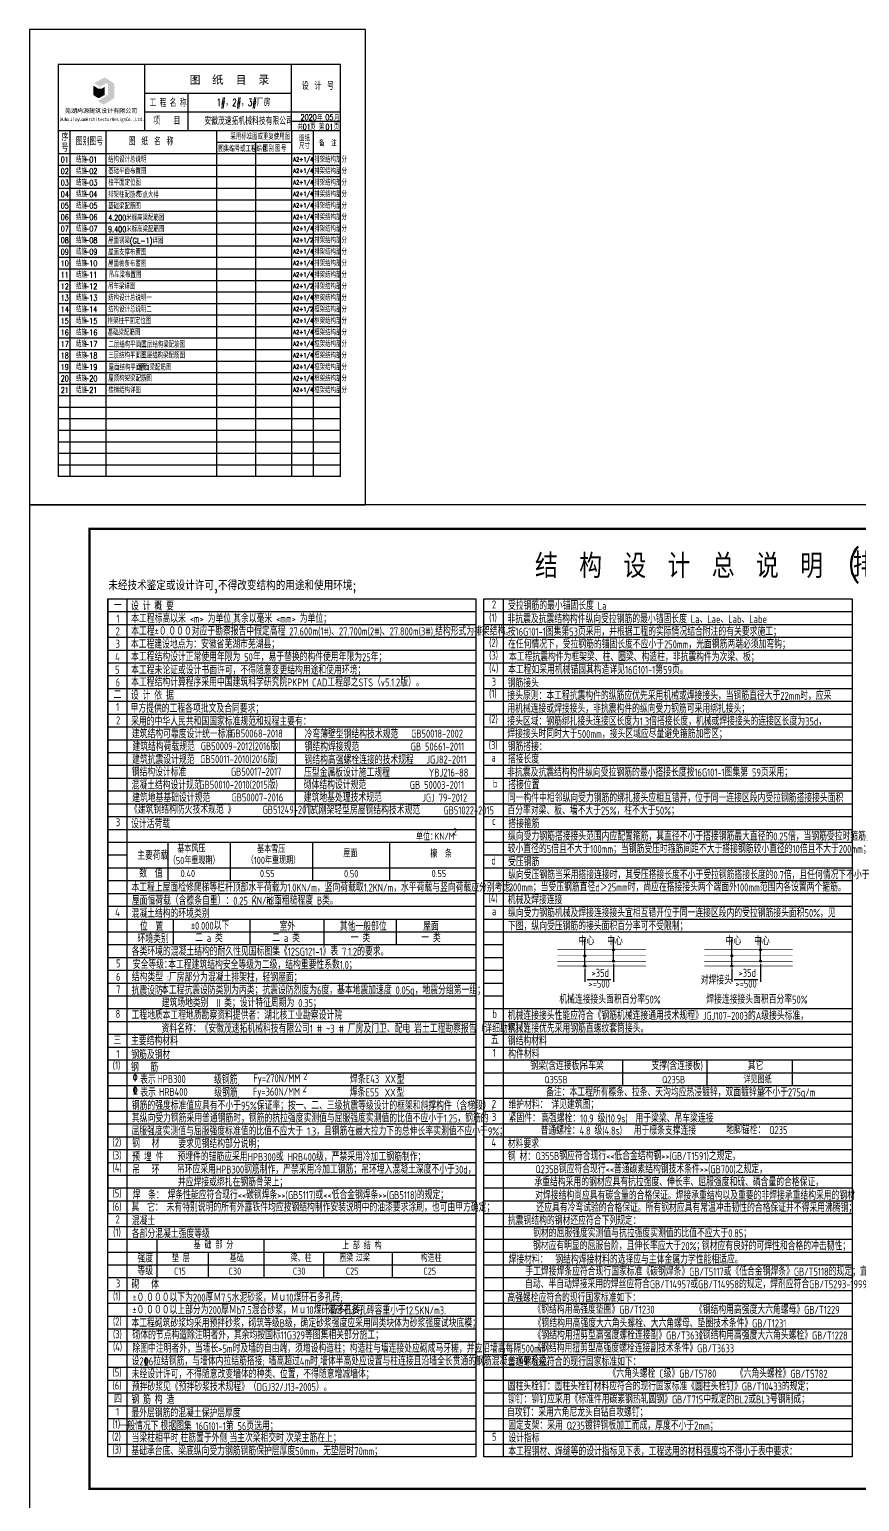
# Model space of a CAD drawing. Extents: x 2025205 to 2402328, y -557483 to 329036.
# Drawn here: x 2066227 to 2118123, y 121366 to 213354 of the extents above; entities that cross this region are included whole.
import ezdxf
from ezdxf.enums import TextEntityAlignment as Align

# ---------------------------------------------------------------- set-up
doc = ezdxf.new("R2010")
doc.units = 0
doc.header["$LTSCALE"] = 1500
doc.header["$MEASUREMENT"] = 0
for name, color, linetype in [('PUB_TEXT', 7, 'Continuous'), ('PUB_TITLE', 4, 'Continuous'), ('TEXT', 7, 'Continuous'), ('TK', 140, 'Continuous'), ('TK-TEXT', 4, 'Continuous'), ('结-线', 11, 'Continuous'), ('结-说明', 7, 'Continuous')]:
    doc.layers.add(name, color=color, linetype=linetype)
doc.styles.add('_HTS', font='txt.shx', dxfattribs={"width": 0.8, "bigfont": 'HTS.shx'})
doc.styles.add('hztxt', font='txt', dxfattribs={"width": 0.7, "height": 10, "bigfont": 'hztxt.shx'})
doc.styles.add('STYLE4', font='simfang.ttf', dxfattribs={"width": 0.8})
doc.styles.add('TSSD_REIN', font='TSSDENG', dxfattribs={"width": 0.8, "bigfont": 'TSSDCHN'})
doc.styles.add('图签2', font='simhei.ttf', dxfattribs={"height": 1000})

msp = doc.modelspace()

# ---------------------------------------------------------------- hatches: boundary and pattern name
at = {"layer": 'PUB_TITLE'}
h = msp.add_hatch(color=256, dxfattribs=at)
edge = h.paths.add_edge_path()
edge.add_ellipse((2070254.3, 209266.2), major_axis=(17.8, 17.8), ratio=1, start_angle=135, end_angle=191.742864)
edge.add_line((2070240.5, 209245.1), (2070470.3, 209094.4))
edge.add_ellipse((2070553.2, 209220.9), major_axis=(-107, 107), ratio=1, start_angle=101.742864, end_angle=165)
edge.add_line((2070628.9, 209089.9), (2070926.5, 209261.7))
edge.add_ellipse((2070913.9, 209283.5), major_axis=(-17.8, 17.8), ratio=1, start_angle=165, end_angle=225)
edge.add_line((2070939.1, 209283.5), (2070939.1, 209738.4))
edge.add_ellipse((2070920.8, 209738.4), major_axis=(13, 13), ratio=1, start_angle=315, end_angle=435)
edge.add_line((2070911.6, 209754.3), (2070721.5, 209644.5))
edge.add_ellipse((2070629.7, 209803.4), major_axis=(-129.8, 129.8), ratio=1, start_angle=101.742864, end_angle=165, ccw=False)
edge.add_line((2070529.1, 209650), (2070276.4, 209815.7))
edge.add_ellipse((2070259.7, 209790.1), major_axis=(-21.6, 21.6), ratio=1, start_angle=-78.257136, end_angle=44.948628)
edge.add_line((2070229.1, 209790.1), (2070229.1, 209266.2))
h = msp.add_hatch(color=256, dxfattribs=at)
edge = h.paths.add_edge_path()
edge.add_ellipse((2071404.8, 209908.4), major_axis=(-86.5, 86.5), ratio=1, start_angle=225, end_angle=281.742864)
edge.add_line((2071471.9, 210010.8), (2070993.5, 210324.5))
edge.add_ellipse((2070926.4, 210222.2), major_axis=(86.5, 86.5), ratio=1, start_angle=11.742864, end_angle=75)
edge.add_line((2070865.3, 210328.1), (2070285.8, 209993.5))
edge.add_line((2070285.8, 209993.5), (2070634.6, 209764.8))
edge.add_line((2070634.6, 209764.8), (2071025.8, 209990.6))
edge.add_ellipse((2071041.1, 209964.1), major_axis=(-21.6, 21.6), ratio=1, start_angle=281.742864, end_angle=345, ccw=False)
edge.add_line((2071057.8, 209989.7), (2071115.5, 209951.9))
edge.add_ellipse((2071098.8, 209926.3), major_axis=(21.6, 21.6), ratio=1, start_angle=315, end_angle=371.742864, ccw=False)
edge.add_line((2071129.3, 209926.3), (2071129.3, 209282.8))
edge.add_ellipse((2071068.2, 209282.8), major_axis=(43.3, 43.3), ratio=1, start_angle=255, end_angle=315, ccw=False)
edge.add_line((2071098.8, 209229.8), (2070527.6, 208900))
edge.add_ellipse((2070536.7, 208884.1), major_axis=(-13, 13), ratio=1, start_angle=-15, end_angle=101.742864)
edge.add_line((2070526.7, 208868.8), (2070841.2, 208662.5))
edge.add_ellipse((2070851.2, 208677.9), major_axis=(13, 13), ratio=1, start_angle=191.742864, end_angle=255)
edge.add_line((2070860.4, 208662), (2071466, 209011.6))
edge.add_ellipse((2071404.8, 209117.6), major_axis=(-86.5, 86.5), ratio=1, start_angle=165, end_angle=225)
edge.add_line((2071527.1, 209117.6), (2071527.1, 209908.4))
at = {"layer": '结-说明'}
h = msp.add_hatch(color=4, dxfattribs=at)
h.paths.add_polyline_path([(2100883, 155465.5), (2101006.9, 155465.5, 1)])
h.paths.add_polyline_path([(2101006.9, 155465.5), (2100883, 155465.5, 1)])
h = msp.add_hatch(color=4, dxfattribs=at)
h.paths.add_polyline_path([(2102678.2, 155846.5), (2102802.1, 155846.5, 1)])
h.paths.add_polyline_path([(2102802.1, 155846.5), (2102678.2, 155846.5, 1)])
h = msp.add_hatch(color=4, dxfattribs=at)
h.paths.add_polyline_path([(2110071.9, 155465.5), (2110195.8, 155465.5, 1)])
h.paths.add_polyline_path([(2110195.8, 155465.5), (2110071.9, 155465.5, 1)])
h = msp.add_hatch(color=4, dxfattribs=at)
h.paths.add_polyline_path([(2111867.1, 155846.5), (2111991, 155846.5, 1)])
h.paths.add_polyline_path([(2111991, 155846.5), (2111867.1, 155846.5, 1)])
h = msp.add_hatch(color=4, dxfattribs=at)
h.paths.add_polyline_path([(2100883, 154826.8), (2101006.9, 154826.8, 1)])
h.paths.add_polyline_path([(2101006.9, 154826.8), (2100883, 154826.8, 1)])
h = msp.add_hatch(color=4, dxfattribs=at)
h.paths.add_polyline_path([(2102678.2, 155129.5), (2102802.1, 155129.5, 1)])
h.paths.add_polyline_path([(2102802.1, 155129.5), (2102678.2, 155129.5, 1)])
h = msp.add_hatch(color=4, dxfattribs=at)
h.paths.add_polyline_path([(2110071.9, 154826.8), (2110195.8, 154826.8, 1)])
h.paths.add_polyline_path([(2110195.8, 154826.8), (2110071.9, 154826.8, 1)])
h = msp.add_hatch(color=4, dxfattribs=at)
h.paths.add_polyline_path([(2111867.1, 155129.5), (2111991, 155129.5, 1)])
h.paths.add_polyline_path([(2111991, 155129.5), (2111867.1, 155129.5, 1)])

# ---------------------------------------------------------------- linework, layer by layer
at = {"linetype": 'Continuous'}
for points, const_width in [([(2076304.1, 210480), (2076864.1, 210480)], 49.5), ([(2076331.6, 210487.8), (2076331.6, 209893.7)], 54), ([(2076331.6, 209954.4), (2076831.8, 209954.4)], 49.5), ([(2076491.9, 210201), (2076401.4, 210179.5), (2076423, 210152.7)], 18.2), ([(2076461.1, 210327.4), (2076416.8, 210279.1), (2076450.8, 210258.6)], 18.2), ([(2076506.3, 210350.1), (2076569.1, 210418.9), (2076525.9, 210434.3)], 18.2), ([(2076522.6, 210368), (2076712.7, 210368)], 49.5), ([(2076671, 210384), (2076728.1, 210383.7), (2076702.8, 210344.9)], 18.2), ([(2076715.6, 210186.4), (2076772.7, 210186.1), (2076747.5, 210147.3)], 18.2), ([(2076837.5, 210484.4), (2076837.5, 209898.4)], 54), ([(2077700.8, 210265.4), (2077683.2, 210319), (2077726.9, 210364.2)], 19.7), ([(2077710.5, 209935.3), (2077695.2, 209988.2), (2077892.4, 210020.9)], 19.7), ([(2077693.6, 209994), (2077707.9, 209941.2), (2077812.6, 209972.3)], 19.7), ([(2077722.5, 210092.9), (2077701.9, 210144.6), (2077745, 210169.9)], 19.7), ([(2077792.6, 210465.4), (2077805.9, 210537.4), (2077850.4, 210509.9)], 19.7), ([(2077810.6, 210527), (2077851.4, 210509), (2077806.8, 210455.9)], 19.7), ([(2077875.1, 210330.9), (2077913.9, 210407.6), (2077945.2, 210385.9)], 19.7), ([(2077895, 210322.4), (2077954.7, 210379.2), (2077918.7, 210403.9)], 19.7), ([(2077994.5, 209911.8), (2077959.2, 209956.7), (2077983.5, 210015.1)], 19.7), ([(2077973.4, 209928.6), (2078102.9, 210037.8)], 49.5), ([(2077993.6, 210480.5), (2077993.6, 209954.3)], 49.5), ([(2077996.5, 210247.7), (2078313, 210247.7)], 49.5), ([(2078119.3, 210482.8), (2078248.5, 210516.5), (2078271, 210477.2)], 19.7), ([(2078171.8, 210479.3), (2078276.9, 210472.7), (2078254.4, 210498.9)], 19.7), ([(2078278, 209938.3), (2078302, 210042.1), (2078340.4, 210010.7)], 19.7), ([(2079255.3, 210478.1), (2079671.6, 210478.1)], 49.5), ([(2079261.1, 210496.6), (2079261.1, 209892.9)], 49.5), ([(2079270, 210312.5), (2079647.7, 210312.5)], 49.5), ([(2079273.7, 210143.1), (2079634.8, 210143.1)], 49.5), ([(2079275.6, 209964.6), (2079645.8, 209964.6)], 49.5), ([(2079647.7, 210481.8), (2079647.7, 209891)], 49.5), ([(2080570.6, 210274.6), (2081186.2, 210274.6)], 49.5), ([(2080642.5, 210494.4), (2081076.2, 210494.4)], 49.5), ([(2080665.8, 210382.4), (2081055.1, 210382.4)], 49.5), ([(2080809, 209904.3), (2080793, 209947.1), (2080860.5, 209947.9)], 19.7), ([(2081010.7, 210509.1), (2081091.6, 210509.1), (2081081.1, 210440)], 19.7), ([(2081073.9, 210503.8), (2081040.3, 210255.5)], 49.5), ([(2081077.1, 210194.5), (2081114.2, 210159.2), (2081042.1, 210119.6)], 19.7), ([(2081075.4, 210012.3), (2081172.1, 209981.1), (2081145.7, 209937.8)], 19.7)]:
    msp.add_lwpolyline(points, dxfattribs=dict(at, const_width=const_width))
at = {"linetype": 'Continuous', "const_width": 49.5}
for points in [[(2076696.6, 210369.7, -0.229158), (2076411, 210163.7, -11.4526604)], [(2076546.2, 210435.5, -0.0476055), (2076429.6, 210265, 6.8074269)], [(2076493.8, 210076, -0.05192), (2076661.1, 210015.2, 0.2300345)], [(2076500.4, 210337, 0.2368315), (2076760.8, 210168.8, -4.4196698)], [(2076537.8, 210162.1, 0.0144567), (2076661.1, 210111.4, -1.2881223)], [(2078264.1, 210494.9, -0.0400759), (2077993.6, 210457.5, 1.4601558)], [(2078151.8, 210466.1, 0.0728613), (2078174.9, 210083.8, 0.1572016), (2078258.3, 209937.2, 0.6022889), (2078298.6, 209951.6), (2078321.6, 210029.2)], [(2080602.3, 209980.8, 0.0384502), (2080822.3, 210088.6, 1.1540844)], [(2080667.9, 210194.3, -0.0511786), (2080729.3, 210122.4, 0.5904029)], [(2080883.7, 210272.5), (2080883.7, 209963.9, -0.4775318), (2080824.7, 209923.6), (2080803, 209928.4)], [(2080884.1, 210197.5, 0.1924229), (2081163, 209957.5, 1.7943624)], [(2080978.9, 210088.6, 0.0304393), (2081095.3, 210177.5, -0.2439835)]]:
    msp.add_lwpolyline(points, format="xyb", dxfattribs=at)
at = {"linetype": 'Continuous', "const_width": 45.6, "flags": 128}
for points in [[(2077693.1, 209957.8), (2077897.7, 210005.6)], [(2077694.7, 210289.4), (2077866.3, 210300.7)], [(2077718.1, 210115.4), (2077913.3, 210143.8)]]:
    msp.add_lwpolyline(points, dxfattribs=at)
for points in [[(2077832.3, 210525.5, -0.0752971), (2077698, 210309.2, 0.5937993)], [(2077927.9, 210389.6, -0.0783217), (2077719.7, 210131.2, 0.9310876)]]:
    msp.add_lwpolyline(points, format="xyb", dxfattribs=at)
at = {"layer": 'PUB_TITLE'}
msp.add_lwpolyline([(2066227.3, 183653.5), (2087227.3, 183653.5), (2087227.3, 213353.5), (2066227.3, 213353.5)], close=True, dxfattribs=at)
at = {"layer": 'PUB_TITLE', "linetype": 'ByBlock'}
msp.add_lwpolyline([(2066227.3, 120653.5), (2177677.3, 120653.5), (2177677.3, 183653.5), (2066227.3, 183653.5)], close=True, dxfattribs=at)
at = {"layer": 'PUB_TITLE', "linetype": 'ByBlock', "const_width": 150}
msp.add_lwpolyline([(2069977.3, 122153.5), (2176177.3, 122153.5), (2176177.3, 182153.5), (2069977.3, 182153.5)], close=True, dxfattribs=at)
at = {"layer": 'TK', "color": 7}
for p, q in [((2085667.3, 211153.5), (2068027.3, 211153.5)), ((2068027.3, 211153.5), (2068027.3, 185413.5)), ((2085667.3, 185413.5), (2085667.3, 211153.5)), ((2085667.3, 185413.5), (2068027.3, 185413.5))]:
    msp.add_line(p, q, dxfattribs=at)
at = {"layer": 'TK', "color": 1}
for p, q in [((2073427.3, 211153.5), (2073427.3, 207013.5)), ((2082607.3, 207013.5), (2082607.3, 211153.5)), ((2082607.3, 209353.5), (2073427.3, 209353.5)), ((2076127.3, 209353.5), (2076127.3, 207013.5)), ((2085667.3, 208183.5), (2073427.3, 208183.5)), ((2085667.3, 207013.5), (2068027.3, 207013.5)), ((2068747.3, 207013.5), (2068747.3, 185413.5)), ((2070997.3, 207013.5), (2070997.3, 185413.5)), ((2077927.3, 207013.5), (2077927.3, 185413.5)), ((2085667.3, 207598.5), (2082607.3, 207598.5)), ((2082607.3, 207013.5), (2082607.3, 185413.5)), ((2083965.4, 207013.5), (2083965.4, 185413.5)), ((2082607.3, 206293.5), (2077927.3, 206293.5)), ((2080357.3, 206293.5), (2080357.3, 185413.5)), ((2085667.3, 205573.5), (2068027.3, 205573.5)), ((2085667.3, 204853.5), (2068027.3, 204853.5)), ((2085667.3, 204133.5), (2068027.3, 204133.5)), ((2085667.3, 203413.5), (2068027.3, 203413.5)), ((2085667.3, 202693.5), (2068027.3, 202693.5)), ((2085667.3, 201973.5), (2068027.3, 201973.5)), ((2085667.3, 201253.5), (2068027.3, 201253.5)), ((2085667.3, 200533.5), (2068027.3, 200533.5)), ((2085667.3, 199813.5), (2068027.3, 199813.5)), ((2085667.3, 199093.5), (2068027.3, 199093.5)), ((2085667.3, 198373.5), (2068027.3, 198373.5)), ((2085667.3, 197653.5), (2068027.3, 197653.5)), ((2085667.3, 196933.5), (2068027.3, 196933.5)), ((2085667.3, 196213.5), (2068027.3, 196213.5)), ((2085667.3, 195493.5), (2068027.3, 195493.5)), ((2085667.3, 194773.5), (2068027.3, 194773.5)), ((2085667.3, 194053.5), (2068027.3, 194053.5)), ((2085667.3, 193333.5), (2068027.3, 193333.5)), ((2085667.3, 192613.5), (2068027.3, 192613.5)), ((2085667.3, 191893.5), (2068027.3, 191893.5)), ((2085667.3, 191173.5), (2068027.3, 191173.5)), ((2085667.3, 190453.5), (2068027.3, 190453.5)), ((2085667.3, 189733.5), (2068027.3, 189733.5)), ((2085667.3, 189013.5), (2068027.3, 189013.5)), ((2085667.3, 188293.5), (2068027.3, 188293.5)), ((2085667.3, 187573.5), (2068027.3, 187573.5)), ((2085667.3, 186853.5), (2068027.3, 186853.5)), ((2085667.3, 186133.5), (2068027.3, 186133.5))]:
    msp.add_line(p, q, dxfattribs=at)
at = {"layer": '结-线'}
for p, q in [((2071125.6, 177776), (2071125.6, 139360.5)), ((2072321.2, 177776), (2072321.2, 124154.1)), ((2095837.4, 177776), (2095837.4, 124154.1)), ((2071125.6, 176975.7), (2094134.5, 176975.7)), ((2094641.8, 176975.7), (2117650.7, 176975.7)), ((2071125.6, 176175.4), (2094134.5, 176175.4)), ((2094641.8, 176175.4), (2117650.7, 176175.4)), ((2071125.6, 175375.1), (2094134.5, 175375.1)), ((2094641.8, 175375.1), (2117650.7, 175375.1)), ((2071125.6, 174574.8), (2094134.5, 174574.8)), ((2094641.8, 174574.8), (2117650.7, 174574.8)), ((2071125.6, 173774.4), (2094134.5, 173774.4)), ((2071125.6, 172974.1), (2094134.5, 172974.1)), ((2094641.8, 173774.4), (2117650.7, 173774.4)), ((2094641.8, 172974.1), (2117650.7, 172974.1)), ((2071125.6, 172173.8), (2094134.5, 172173.8)), ((2094641.8, 172173.8), (2117650.7, 172173.8)), ((2071125.6, 171373.5), (2094134.5, 171373.5)), ((2094641.8, 171373.5), (2117650.7, 171373.5)), ((2071125.6, 170573.2), (2094134.5, 170573.2)), ((2094641.8, 170573.2), (2117650.7, 170573.2)), ((2071125.6, 169772.8), (2094134.5, 169772.8)), ((2082837.8, 169772.8), (2082837.8, 164170.6)), ((2094641.8, 169772.8), (2117650.7, 169772.8)), ((2071125.6, 168972.5), (2094134.5, 168972.5)), ((2094641.8, 168972.5), (2117650.7, 168972.5)), ((2071125.6, 168172.2), (2094134.5, 168172.2)), ((2094641.8, 168172.2), (2117650.7, 168172.2)), ((2071125.6, 167371.9), (2094134.5, 167371.9)), ((2071125.6, 166571.6), (2094134.5, 166571.6)), ((2094641.8, 167371.9), (2117650.7, 167371.9)), ((2094641.8, 166571.6), (2117650.7, 166571.6)), ((2071125.6, 165771.2), (2094134.5, 165771.2)), ((2094641.8, 165771.2), (2117650.7, 165771.2)), ((2071125.6, 164970.9), (2094134.5, 164970.9)), ((2094641.8, 164970.9), (2117650.7, 164970.9)), ((2071125.6, 164170.6), (2094134.5, 164170.6)), ((2094641.8, 164170.6), (2117650.7, 164170.6)), ((2071125.6, 163370.3), (2094134.5, 163370.3)), ((2094641.8, 163370.3), (2117650.7, 163370.3)), ((2071125.6, 162570), (2094134.5, 162570)), ((2074869.2, 162570), (2074869.2, 160169)), ((2078785.3, 162570), (2078785.3, 160169)), ((2083925.1, 162570), (2083925.1, 160169)), ((2088735.5, 162570), (2088735.5, 160169)), ((2094641.8, 162570), (2117650.7, 162570)), ((2071125.6, 161769.6), (2072321.2, 161769.6)), ((2094641.8, 161769.6), (2117650.7, 161769.6)), ((2071125.6, 160969.3), (2094134.5, 160969.3)), ((2071125.6, 160169), (2094134.5, 160169)), ((2094641.8, 160969.3), (2117650.7, 160969.3)), ((2094641.8, 160169), (2117650.7, 160169)), ((2071125.6, 159368.7), (2094134.5, 159368.7)), ((2094641.8, 159368.7), (2117650.7, 159368.7)), ((2071125.6, 158568.4), (2094134.5, 158568.4)), ((2094641.8, 158568.4), (2117650.7, 158568.4)), ((2071125.6, 157768), (2094134.5, 157768)), ((2075207.4, 157768), (2075207.4, 156167.4)), ((2080014.5, 157768), (2080014.5, 156167.4)), ((2084627.8, 157768), (2084627.8, 156167.4)), ((2089145.9, 157768), (2089145.9, 156167.4)), ((2094641.8, 157768), (2117650.7, 157768)), ((2071125.6, 156967.7), (2094134.5, 156967.7)), ((2094641.8, 156967.7), (2117650.7, 156967.7)), ((2071125.6, 156167.4), (2094134.5, 156167.4)), ((2094641.8, 156167.4), (2095837.4, 156167.4)), ((2071125.6, 155367.1), (2094134.5, 155367.1)), ((2071125.6, 154566.8), (2094134.5, 154566.8)), ((2094641.8, 155367.1), (2095837.4, 155367.1)), ((2094641.8, 154566.8), (2095837.4, 154566.8)), ((2071125.6, 153766.4), (2094134.5, 153766.4)), ((2094641.8, 153766.4), (2095837.4, 153766.4)), ((2071125.6, 152966.1), (2094134.5, 152966.1)), ((2094641.8, 152966.1), (2095837.4, 152966.1)), ((2071125.6, 152165.8), (2094134.5, 152165.8)), ((2094641.8, 152165.8), (2117650.7, 152165.8)), ((2071125.6, 151365.5), (2094134.5, 151365.5)), ((2094641.8, 151365.5), (2117650.7, 151365.5)), ((2071125.6, 150565.2), (2094134.5, 150565.2)), ((2094641.8, 150565.2), (2117650.7, 150565.2)), ((2071125.6, 149764.8), (2094134.5, 149764.8)), ((2094641.8, 149764.8), (2117650.7, 149764.8)), ((2071125.6, 148964.5), (2094134.5, 148964.5)), ((2071125.6, 148164.2), (2094134.5, 148164.2)), ((2094641.8, 148964.5), (2117650.7, 148964.5)), ((2094641.8, 148164.2), (2117650.7, 148164.2)), ((2103296, 148964.5), (2103296, 147363.9)), ((2108571.3, 148964.5), (2108571.3, 147363.9)), ((2108571.3, 148964.5), (2108571.3, 147363.9)), ((2113902.5, 148964.5), (2113902.5, 147363.9)), ((2071125.6, 147363.9), (2094134.5, 147363.9)), ((2094641.8, 147363.9), (2117650.7, 147363.9)), ((2071125.6, 146563.6), (2094134.5, 146563.6)), ((2094641.8, 146563.6), (2117650.7, 146563.6)), ((2071125.6, 145763.2), (2094134.5, 145763.2)), ((2094641.8, 145763.2), (2117650.7, 145763.2)), ((2071125.6, 144962.9), (2094134.5, 144962.9)), ((2094641.8, 144962.9), (2117650.7, 144962.9)), ((2071125.6, 144162.6), (2094134.5, 144162.6)), ((2094641.8, 144162.6), (2117650.7, 144162.6)), ((2071125.6, 143362.3), (2094134.5, 143362.3)), ((2094641.8, 143362.3), (2117650.7, 143362.3)), ((2071125.6, 142562), (2094134.5, 142562)), ((2071125.6, 141761.6), (2094134.5, 141761.6)), ((2094641.8, 142562), (2117650.7, 142562)), ((2094641.8, 141761.6), (2117650.7, 141761.6)), ((2071125.6, 140961.3), (2094134.5, 140961.3)), ((2094641.8, 140961.3), (2117650.7, 140961.3)), ((2071125.6, 140161), (2094134.5, 140161)), ((2094641.8, 140161), (2117650.7, 140161)), ((2071125.6, 139360.7), (2094134.5, 139360.7)), ((2094641.8, 139360.7), (2117650.7, 139360.7)), ((2071125.6, 138560.2), (2094134.5, 138560.2)), ((2094641.8, 138560.2), (2117650.7, 138560.2)), ((2071125.6, 137759.9), (2094134.5, 137759.9)), ((2074189.3, 137759.9), (2074189.3, 135358.9)), ((2080878.2, 137759.9), (2080878.2, 135358.9)), ((2084606.2, 137760.3), (2084606.2, 137759.9)), ((2094641.8, 137759.9), (2117650.7, 137759.9)), ((2071125.6, 136959.5), (2094134.5, 136959.5)), ((2071125.6, 136159.2), (2094134.5, 136159.2)), ((2077390.8, 136959.5), (2077390.8, 135358.9)), ((2084606.2, 136959.5), (2084606.2, 135358.9)), ((2088902.7, 136959.5), (2088902.7, 135358.9)), ((2094641.8, 136959.5), (2117650.7, 136959.5)), ((2094641.8, 136159.2), (2117650.7, 136159.2)), ((2071125.6, 135358.9), (2094134.5, 135358.9)), ((2094641.8, 135358.9), (2117650.7, 135358.9)), ((2071125.6, 134558.6), (2094134.5, 134558.6)), ((2094641.8, 134558.6), (2117650.7, 134558.6)), ((2071125.6, 133758.3), (2094134.5, 133758.3)), ((2094641.8, 133758.3), (2117650.7, 133758.3)), ((2071125.6, 132957.9), (2094134.5, 132957.9)), ((2094641.8, 132957.9), (2117650.7, 132957.9)), ((2071125.6, 132157.6), (2094134.5, 132157.6)), ((2094641.8, 132157.6), (2117650.7, 132157.6)), ((2071125.6, 131357.3), (2094134.5, 131357.3)), ((2094641.8, 131357.3), (2117650.7, 131357.3)), ((2071125.6, 130557), (2094134.5, 130557)), ((2071125.6, 129756.7), (2094134.5, 129756.7)), ((2094641.8, 130557), (2117650.7, 130557)), ((2094641.8, 129756.7), (2117650.7, 129756.7)), ((2071125.6, 128956.3), (2094134.5, 128956.3)), ((2094641.8, 128956.3), (2117650.7, 128956.3)), ((2071125.6, 128156), (2094134.5, 128156)), ((2094641.8, 128156), (2117650.7, 128156)), ((2071125.6, 127355.7), (2094134.5, 127355.7)), ((2094641.8, 127355.7), (2117650.7, 127355.7)), ((2071125.6, 126555.4), (2094134.5, 126555.4)), ((2094641.8, 126555.4), (2117650.7, 126555.4)), ((2071125.6, 125755.1), (2094134.5, 125755.1)), ((2094641.8, 125755.1), (2117650.7, 125755.1)), ((2071125.6, 124954.7), (2094134.5, 124954.7)), ((2094641.8, 124954.7), (2117650.7, 124954.7))]:
    msp.add_line(p, q, dxfattribs=at)
for points in [[(2071125.6, 177776), (2094134.5, 177776), (2094134.5, 124154.1), (2071125.6, 124154.1)], [(2094641.8, 177776), (2117650.7, 177776), (2117650.7, 124154.1), (2094641.8, 124154.1)]]:
    msp.add_lwpolyline(points, close=True, dxfattribs=at)
at = {"layer": '结-说明', "color": 4}
for p, q in [((2100945, 154826.8), (2100945, 156527.3)), ((2102740.2, 155129.5), (2102740.2, 156547.2)), ((2110133.8, 154826.8), (2110133.8, 156527.3)), ((2111929, 155129.5), (2111929, 156547.2)), ((2100945, 154669.3), (2100945, 153837.4)), ((2102740.2, 154972), (2102740.2, 153837.4)), ((2110133.8, 154669.3), (2110133.8, 153837.4)), ((2111929, 154972), (2111929, 153837.4)), ((2101102.5, 153995), (2102582.6, 153995)), ((2110291.4, 153995), (2111771.5, 153995))]:
    msp.add_line(p, q, dxfattribs=at)
at = {"layer": '结-说明', "color": 4, "const_width": 39.4}
for points in [[(2099232.8, 155846.5), (2104762.2, 155846.5)], [(2099232.8, 155465.5), (2104762.2, 155465.5)], [(2108421.7, 155846.5), (2113951, 155846.5)], [(2108421.7, 155465.5), (2113951, 155465.5)], [(2099232.8, 155129.5), (2104762.2, 155129.5)], [(2099232.8, 154826.8), (2104762.2, 154826.8)], [(2108421.7, 155129.5), (2113951, 155129.5)], [(2108421.7, 154826.8), (2113951, 154826.8)]]:
    msp.add_lwpolyline(points, dxfattribs=at)
at = {"layer": '结-说明', "color": 4}
for centre in [(2100945, 155465.5), (2102740.2, 155846.5), (2110133.8, 155465.5), (2111929, 155846.5), (2100945, 154826.8), (2102740.2, 155129.5), (2110133.8, 154826.8), (2111929, 155129.5)]:
    msp.add_circle(centre, 61.9, dxfattribs=at)

# ---------------------------------------------------------------- texts
at = {"color": 0, "ltscale": 0.04, "style": 'TSSD_REIN', "width": 0.75}
for p in [(2083108.4, 147718.9), (2083064.2, 146947.4)]:
    msp.add_text(' 2', height=450.18, dxfattribs=at).set_placement(p)
at = {"layer": 'PUB_TEXT', "style": 'hztxt', "width": 0.7}
for s, height, p in [('1#，2#，3#厂房', 450, (2077930.4, 208568.2)), ('安徽茂速拓机械科技有限公司', 450, (2077162.8, 207395.7)), ('2020', 360, (2083179, 207685.8)), ('05', 360, (2084727.7, 207685.8)), ('01', 360, (2083313.4, 207085.6)), ('01', 360, (2084730.2, 207085.6)), ('01', 360, (2068184.6, 205041.8)), ('结施', 360, (2069139.4, 205041.8)), ('-01', 360, (2069643.4, 205041.8)), ('结构设计总说明', 360, (2071154.6, 205041.8)), ('A2+1/4', 270, (2082718.6, 205104.1)), ('A2+1/4', 270, (2082718.6, 205104.1)), ('排架结构部分', 360, (2084033.2, 205041.8)), ('02', 360, (2068184.6, 204321.8)), ('结施', 360, (2069139.4, 204321.8)), ('-02', 360, (2069643.4, 204321.8)), ('基础平面布置图', 360, (2071154.6, 204321.8)), ('A2+1/4', 270, (2082718.6, 204384.1)), ('排架结构部分', 360, (2084033.2, 204321.8)), ('03', 360, (2068184.6, 203601.8)), ('结施', 360, (2069139.4, 203601.8)), ('-03', 360, (2069643.4, 203601.8)), ('柱平面定位图', 360, (2071154.6, 203601.8)), ('A2+1/4', 270, (2082718.6, 203664.1)), ('排架结构部分', 360, (2084033.2, 203601.8)), ('04', 360, (2068184.6, 202881.8)), ('05', 360, (2068184.6, 202161.8)), ('结施', 360, (2069139.4, 202881.8)), ('结施', 360, (2069139.4, 202161.8)), ('-04', 360, (2069643.4, 202881.8)), ('-05', 360, (2069643.4, 202161.8)), ('基础梁配筋图', 360, (2071144.8, 202132.7)), ('排架柱配筋表', 360, (2071144.8, 202852.7)), ('节点大样', 360, (2072955.4, 202840.3)), ('A2+1/4', 270, (2082718.6, 202944.1)), ('A2+1/4', 270, (2082718.6, 202224.1)), ('排架结构部分', 360, (2084033.2, 202881.8)), ('排架结构部分', 360, (2084033.2, 202161.8)), ('06', 360, (2068184.6, 201441.8)), ('结施', 360, (2069139.4, 201441.8)), ('-06', 360, (2069643.4, 201441.8)), ('4.200米标高梁配筋图', 360, (2071144.8, 201412.7)), ('A2+1/4', 270, (2082718.6, 201504.1)), ('排架结构部分', 360, (2084033.2, 201441.8)), ('07', 360, (2068184.6, 200721.8)), ('结施', 360, (2069139.4, 200721.8)), ('-07', 360, (2069643.4, 200721.8)), ('9.400米标高梁配筋图', 360, (2071144.8, 200692.7)), ('A2+1/4', 270, (2082718.6, 200784.1)), ('排架结构部分', 360, (2084033.2, 200721.8)), ('08', 360, (2068184.6, 200001.8)), ('09', 360, (2068184.6, 199281.8)), ('结施', 360, (2069139.4, 200001.8)), ('结施', 360, (2069139.4, 199281.8)), ('-08', 360, (2069643.4, 200001.8)), ('-09', 360, (2069643.4, 199281.8)), ('屋面钢梁(GL-1)详图', 360, (2071144.8, 199972.7)), ('屋面支撑布置图', 360, (2071144.8, 199252.7)), ('A2+1/4', 270, (2082718.6, 199344.1)), ('排架结构部分', 360, (2084033.2, 200001.8)), ('排架结构部分', 360, (2084033.2, 199281.8)), ('10', 360, (2068184.6, 198561.8)), ('结施', 360, (2069139.4, 198561.8)), ('-10', 360, (2069643.4, 198561.8)), ('屋面檩条布置图', 360, (2071144.8, 198532.7)), ('A2+1/4', 270, (2082718.6, 198624.1)), ('排架结构部分', 360, (2084033.2, 198561.8)), ('11', 360, (2068184.6, 197841.8)), ('结施', 360, (2069139.4, 197841.8)), ('-11', 360, (2069643.4, 197841.8)), ('吊车梁布置图', 360, (2071182.4, 197841.8)), ('A2+1/4', 270, (2082718.6, 197904.1)), ('排架结构部分', 360, (2084033.2, 197841.8)), ('12', 360, (2068184.6, 197121.8)), ('结施', 360, (2069139.4, 197121.8)), ('-12', 360, (2069643.4, 197121.8)), ('吊车梁详图', 360, (2071143.3, 197121.8)), ('排架结构部分', 360, (2084033.2, 197121.8)), ('13', 360, (2068184.6, 196401.8)), ('14', 360, (2068184.6, 195681.8)), ('结施', 360, (2069139.4, 196401.8)), ('结施', 360, (2069139.4, 195681.8)), ('-13', 360, (2069643.4, 196401.8)), ('-14', 360, (2069643.4, 195681.8)), ('结构设计总说明一', 360, (2071154.6, 196401.8)), ('结构设计总说明二', 360, (2071154.6, 195681.8)), ('A2+1/4', 270, (2082718.6, 196464.1)), ('A2+1/2', 270, (2082718.6, 195744.1)), ('15', 360, (2068184.6, 194961.8)), ('结施', 360, (2069139.4, 194961.8)), ('-15', 360, (2069643.4, 194961.8)), ('框架柱平面定位图', 360, (2071119.6, 194961.8)), ('A2+1/4', 270, (2082718.6, 195024.1)), ('16', 360, (2068184.6, 194241.8)), ('结施', 360, (2069139.4, 194241.8)), ('-16', 360, (2069643.4, 194241.8)), ('基础梁配筋图', 360, (2071119.6, 194241.8)), ('A2+1/4', 270, (2082718.6, 194304.1)), ('17', 360, (2068184.6, 193521.8)), ('结施', 360, (2069139.4, 193521.8)), ('结施', 360, (2069139.4, 192801.8)), ('-17', 360, (2069643.4, 193521.8)), ('三层结构平面图', 360, (2071151, 192797.8)), ('二层结构平面图', 360, (2071166.1, 193482.8)), ('三层结构梁配筋图', 360, (2073228.3, 192810.4)), ('二层结构梁配筋图', 360, (2073234.5, 193482.4)), ('A2+1/4', 270, (2082718.6, 193584.1)), ('A2+1/4', 270, (2082718.6, 192864.1)), ('18', 360, (2068184.6, 192801.8)), ('19', 360, (2068184.6, 192081.8)), ('结施', 360, (2069139.4, 192081.8)), ('-18', 360, (2069643.4, 192801.8)), ('-19', 360, (2069643.4, 192081.8)), ('屋面结构平面图', 360, (2071171.8, 192050.5)), ('屋面梁配筋图', 360, (2073051.7, 192052.4)), ('A2+1/4', 270, (2082718.6, 192144.1)), ('20', 360, (2068184.6, 191361.8)), ('结施', 360, (2069139.4, 191361.8)), ('-20', 360, (2069643.4, 191361.8)), ('屋顶构架梁配筋图', 360, (2071153.6, 191361.8)), ('A2+1/4', 270, (2082718.6, 191424.1)), ('21', 360, (2068184.6, 190641.8)), ('结施', 360, (2069139.4, 190641.8)), ('-21', 360, (2069643.4, 190641.8)), ('楼梯结构详图', 360, (2071154.6, 190641.8)), ('A2+1/4', 270, (2082718.6, 190704.1))]:
    msp.add_text(s, height=height, dxfattribs=at).set_placement(p)
at = {"layer": 'PUB_TEXT', "color": 2, "style": 'hztxt', "width": 0.7}
for s, height, p in [('A2+1/2', 270, (2082718.6, 200064.1)), ('A2+1/2', 270, (2082718.6, 197184.1)), ('框架结构部分', 360, (2084033.2, 196401.8)), ('框架结构部分', 360, (2084033.2, 195681.8)), ('框架结构部分', 360, (2084033.2, 194961.8)), ('框架结构部分', 360, (2084033.2, 194241.8)), ('框架结构部分', 360, (2084033.2, 193521.8)), ('框架结构部分', 360, (2084033.2, 192801.8)), ('框架结构部分', 360, (2084033.2, 192081.8)), ('框架结构部分', 360, (2084033.2, 191361.8)), ('框架结构部分', 360, (2084033.2, 190641.8))]:
    msp.add_text(s, height=height, dxfattribs=at).set_placement(p)
at = {"layer": 'PUB_TITLE', "style": '图签2'}
msp.add_text('芜湖鸠源建筑设计有限公司', height=270, dxfattribs=at).set_placement((2068441.6, 208142.2, -108))
at = {"layer": 'PUB_TITLE', "style": 'STYLE4', "width": 0.8}
for s, p in [('Wuhu', (2068144.2, 207625.9, -108)), ('Jiuyuan', (2068766.9, 207625.9, -108)), ('Architecture', (2069763.2, 207625.9, -108)), ('Design', (2071382.2, 207625.9, -108)), ('Co.,Ltd.', (2072254, 207625.9, -108))]:
    msp.add_text(s, height=225, dxfattribs=at).set_placement(p)
at = {"layer": 'TEXT', "color": 3, "style": '_HTS'}
for s, height, p in [('结 构 设 计 总 说 明 ', 1500, (2097835.1, 179074.8, 0)), ('(', 1500, (2117333.3, 179263.5)), ('排架结构部分', 1500, (2117706.6, 179152.5)), ('未经技术鉴定或设计许可,不得改变结构的用途和使用环境;', 600.24, (2071160.1, 178314.5))]:
    msp.add_text(s, height=height, dxfattribs=at).set_placement(p)
at = {"layer": 'TK-TEXT', "style": 'hztxt', "width": 0.7}
for s, height, p in [('设', 450, (2083254.6, 209584.5)), ('计', 450, (2084045.8, 209584.5)), ('号', 450, (2084837.1, 209584.5)), ('工', 450, (2073732.6, 208527.1)), ('程', 450, (2074365, 208527.1)), ('名', 450, (2074997.5, 208527.1)), ('称', 450, (2075630, 208527.1)), ('年', 360, (2084214.2, 207643.6)), ('月', 360, (2085281, 207643.6)), ('项', 450, (2073975.7, 207414)), ('目', 450, (2075243.1, 207414)), ('共', 360, (2082983.3, 207088.9)), ('页', 360, (2083764.4, 207088.9)), ('第', 360, (2084323.3, 207096.6)), ('页', 360, (2085251.7, 207088.9)), ('序', 450, (2068235.1, 206386.4)), ('号', 450, (2068235.1, 205730.1)), ('图别图号', 450, (2069129.1, 206119.3)), ('图', 450, (2072435.7, 206119.3)), ('纸', 450, (2073226.9, 206119.3)), ('名', 450, (2074018.1, 206119.3)), ('称', 450, (2074809.4, 206119.3)), ('图集编号或工程编号', 360, (2078038.1, 205712.6)), ('采用标准图或重复使用图', 360, (2078786.4, 206475.1)), ('图', 360, (2080810, 205730.3)), ('别', 360, (2081189, 205730.3)), ('图', 360, (2081568, 205730.3)), ('号', 360, (2081947, 205730.3)), ('尺寸', 360, (2083081.2, 205880.8)), ('图纸', 360, (2083086.4, 206370.6)), ('备', 360, (2084331.1, 206061.3)), ('注', 360, (2085091.1, 206061.3))]:
    msp.add_text(s, height=height, dxfattribs=at).set_placement(p)
at = {"layer": '结-说明', "color": 4, "style": 'TSSD_REIN', "width": 0.75}
for s, height, p in [('设 计 概 要', 500.2, (2072579.2, 177056.6)), ('2', 500.2, (2095143.3, 177170.8)), ('受拉钢筋的最小锚固长度 La', 500.2, (2096148.6, 177089.9)), ('一', 500.2, (2071510.5, 177095)), ('一', 500.2, (2071510.5, 177094.5)), ('1', 500.2, (2071663.6, 176281.3)), ('本工程标高以米 <m> 为单位,其余以毫米 <mm> 为单位；', 500.2, (2072590.9, 176278.6)), ('(1)', 500.2, (2094968.1, 176347.4)), ('非抗震及抗震结构构件纵向受拉钢筋的最小锚固长度 La、Lae、Lab、Labe', 500.2, (2096112.7, 176256.6)), ('2', 500.2, (2071614.1, 175496.9)), ('按16G101-1图集第53页采用，并根据工程的实际情况结合附注的有关要求施工；', 500.2, (2096132.8, 175469.8)), ('3', 500.2, (2071614.1, 174721.3)), ('(2)', 500.2, (2094968.1, 174787.2)), ('在任何情况下，受拉钢筋的锚固长度不应小于250mm，光面钢筋两端必须加弯钩；', 500.2, (2096148.1, 174679.2)), ('4', 500.2, (2071582.4, 173892.6)), ('本工程结构设计正常使用年限为 50年，易于替换的构件使用年限为25年；', 500.2, (2072585.1, 173877.3)), ('(3)', 500.2, (2094968.1, 173989.4)), ('本工程抗震构件为框架梁、柱、圈梁、构造柱，非抗震构件为次梁、板；', 500.2, (2096203.9, 173877.9)), ('5', 500.2, (2071582.4, 173095.7)), ('本工程未论证或设计书面许可，不得随意变更结构用途和使用环境；', 500.2, (2072587.8, 173059.5)), ('(4)', 500.2, (2094968.1, 173176.4)), ('本工程如采用机械锚固其构造详见16G101-1第59页。', 500.2, (2096147.7, 173086.8)), ('6', 500.2, (2071615, 172304.8)), ('设 计 依 据', 500.2, (2072573, 171477.4)), ('本工程结构计算程序采用中国建筑科学研究院PKPM CAD工程部之STS（v5.1.2版）。', 500.2, (2072587.6, 172300.7)), ('(1)', 500.2, (2094959.3, 171597.8)), ('3', 500.2, (2095130.6, 172341.2)), ('接头原则：本工程抗震构件的纵筋应优先采用机械或焊接接头，当钢筋直径大于22mm时，应采', 500.2, (2096102.8, 171462)), ('钢筋接头', 500.2, (2096123.5, 172251.2)), ('二', 500.2, (2071480.8, 171516.4)), ('1', 500.2, (2071643.5, 170763)), ('甲方提供的工程各项批文及合同要求；', 500.2, (2072552.3, 170666.2)), ('用机械连接或焊接接头，非抗震构件的纵向受力钢筋可采用绑扎接头；', 500.2, (2096102.8, 170657.5)), ('2', 500.2, (2071643.5, 169930.1)), ('采用的中华人民共和国国家标准规范和规程主要有：', 500.2, (2072587.6, 169854)), ('(2)', 500.2, (2094959.3, 170018.7)), ('接头区域：钢筋绑扎接头连接区长度为1.3倍搭接长度，机械或焊接接头的连接区长度为35d，', 500.2, (2096102.8, 169863.1)), ('建筑结构可靠度设计统一标准', 500.2, (2072633, 169069.7)), ('GB50068-2018', 500.2, (2078784.6, 169111.1)), ('冷弯薄壁型钢结构技术规范', 500.2, (2083430.4, 169060.5)), ('GB50018-2002', 500.2, (2090092.8, 169101.9)), ('焊接接头时同时大于500mm，接头区域应尽量避免箍筋加密区；', 500.2, (2096102.8, 169076.5)), ('建筑结构荷载规范', 500.2, (2072665.8, 168274.1)), ('GB50009-2012(2016版)', 500.2, (2076939.9, 168315.6)), ('钢结构焊接规范', 500.2, (2083431.3, 168261.3)), ('GB 50661-2011', 500.2, (2090062.2, 168293)), ('(3)', 500.2, (2094943.1, 168385.1)), ('钢筋搭接：', 500.2, (2096124.3, 168271.1)), ('建筑抗震设计规范', 500.2, (2072647.3, 167464.6)), ('GB50011-2010(2016版)', 500.2, (2076903.7, 167506.1)), ('钢结构高强螺栓连接的技术规程', 500.2, (2083425.6, 167447.9)), ('JGJ82-2011', 500.2, (2091041.2, 167483)), ('a', 500.2, (2095105.6, 167605.1)), ('搭接长度', 500.2, (2096137.1, 167494.9)), ('钢结构设计标准', 500.2, (2072623.2, 166682.4)), ('GB50017-2017', 500.2, (2078822.8, 166723.9)), ('压型金属板设计施工规程', 500.2, (2083397.2, 166659.8)), ('YBJ216-88', 500.2, (2091197.8, 166667.7)), ('非抗震及抗震结构构件纵向受拉钢筋的最小搭接长度按16G101-1图集第 59页采用；', 500.2, (2096095, 166673.5)), ('混凝土结构设计规范', 500.2, (2072610.7, 165867.4)), ('建筑地基基础设计规范', 500.2, (2072650.6, 165074.3)), ('GB50010-2010(2015版)', 500.2, (2076851.7, 165908.9)), ('GB50007-2016', 500.2, (2078861.3, 165115.7)), ('砌体结构设计规范', 500.2, (2083378.4, 165882.9)), ('建筑地基处理技术规范  ', 500.2, (2083378.4, 165089.5)), ('GB 50003-2011', 500.2, (2090007.5, 165895.7)), ('JGJ 79-2012  ', 500.2, (2090778.4, 165102.3)), ('b', 500.2, (2095198.3, 165988.6)), ('同一构件中相邻纵向受力钢筋的绑扎接头应相互错开，位于同一连接区段内受拉钢筋搭接接头面积', 500.2, (2096137.7, 165069.7)), ('搭接位置', 500.2, (2096160.5, 165881.5)), ('《建筑钢结构防火技术规范 》       GB51249-2017      ', 500.2, (2072520, 164351.2)), ('门式刚架轻型房屋钢结构技术规范      GB51022-2015', 500.2, (2083338.4, 164308.2)), ('百分率对梁、板、墙不大于25%，柱不大于50%；', 500.2, (2096109.7, 164292.2)), ('3', 500.2, (2071631.2, 163564.7)), ('设计活荷载', 500.2, (2072583.8, 163447.7)), ('c', 500.2, (2095146.6, 163648.9)), ('搭接箍筋', 500.2, (2096165.4, 163461.4)), ('单位：', 450.18, (2090391.2, 162674.8)), ('KN/M', 450.18, (2091539.9, 162715.8)), ('2', 450.2, (2092703.9, 162991.9)), ('纵向受力钢筋搭接接头范围内应配置箍筋，其直径不小于搭接钢筋最大直径的0.25倍，当钢筋受拉时箍筋间距不大于搭接钢筋', 500.2, (2096149.1, 162673.5)), ('较小直径的5倍且不大于100mm；当钢筋受压时箍筋间距不大于搭接钢筋较小直径的10倍且不大于200mm；', 500.2, (2096127.8, 161889.9)), ('d', 500.2, (2095101.1, 161172.9)), ('受压钢筋', 500.2, (2096150, 161075.3)), ('纵向受压钢筋当采用搭接连接时，其受压搭接长度不小于受拉钢筋搭接长度的0.7倍，且任何情况下不小于', 500.2, (2096160.2, 160261.5)), ('本工程上屋面检修爬梯等栏杆顶部水平荷载为1.0KN/m，竖向荷载取1.2KN/m，水平荷载与竖向荷载应分别考虑。', 500.2, (2072601.5, 159476.7)), (' 屋面恒荷载（含檩条自重）：0.25 KN/m ；', 500.2, (2072387.8, 158657.1)), ('2', 400.2, (2080173, 158846.8)), ('(4)', 500.2, (2094930.2, 158812.6)), ('机械及焊接连接', 500.2, (2096130.6, 158699.6)), ('200mm；当受压钢筋直径d＞25mm时，尚应在搭接接头两个端面外100mm范围内各设置两个箍筋。', 500.2, (2096196.8, 159495.4)), ('4', 500.2, (2071590.6, 157936.7)), ('混凝土结构的环境类别', 500.2, (2072613.1, 157855.3)), ('a', 500.2, (2095141, 158003.5)), ('纵向受力钢筋机械及焊接连接接头宜相互错开位于同一连接区段内的受拉钢筋接头面积50%，见', 500.2, (2096149.8, 157887.3)), ('位  置', 500.2, (2073133.1, 157043.3)), ('%%P0.000以下', 500.2, (2076322.6, 157094.3)), ('室外', 500.2, (2081865.8, 157043.3)), ('其他一般部位', 500.2, (2085630, 157043.3)), ('屋面', 500.2, (2090842.6, 157043.3)), ('下图，纵向受压钢筋的接头面积百分率可不受限制；', 500.2, (2096144.4, 157068.3)), ('环境类别', 500.2, (2072987.3, 156272.6)), ('二 a 类 ', 500.2, (2076582.8, 156335.3)), ('二 a 类 ', 500.2, (2081407.6, 156335.3)), ('一 类 ', 500.2, (2086314.8, 156335.3)), ('一 类 ', 500.2, (2090718.4, 156335.3)), ('中心', 500.2, (2100562, 156130.6)), ('中心', 500.2, (2102344, 156130.6)), ('中心', 500.2, (2109750.9, 156130.6)), ('中心', 500.2, (2111532.9, 156130.6)), ('各类环境的混凝土结构的耐久性见国标图集《12SG121-1》表 7.1.2的要求。', 500.2, (2072623.4, 155476.5, 0)), ('5', 500.2, (2071641.7, 154741.4)), ('安全等级：', 500.2, (2072687.8, 154663.6)), ('本工程建筑结构安全等级为二级，结构重要性系数1.0；', 500.2, (2074901.9, 154651.6)), ('>35d', 500.2, (2101369.9, 154152.6)), ('>35d', 500.2, (2110558.7, 154152.6)), ('6', 500.2, (2071641.7, 153904)), ('结构类型 :', 500.2, (2072628.8, 153873.8)), ('>=500', 500.2, (2101180.4, 153478.7)), ('对焊接头', 500.2, (2108193.1, 153687.2)), ('>=500', 500.2, (2110369.3, 153478.7)), ('7', 500.2, (2071645.8, 153115.1)), ('抗震设防：', 500.2, (2072610.3, 153035.3)), ('机械连接接头面积百分率50%', 500.2, (2099351.4, 152480.4)), ('焊接连接接头面积百分率50%', 500.2, (2108540.3, 152480.4)), ('8', 500.2, (2071614.7, 151592.8)), ('工程地质：', 500.2, (2072612.9, 151495.6)), ('b', 500.2, (2095170.9, 151591.2)), ('机械连接接头性能应符合《钢筋机械连接通用技术规程》JGJ107-2003的A级接头标准，', 500.2, (2096131.2, 151466.7)), ('机械连接优先采用钢筋直螺纹套筒接头。', 500.2, (2096137.4, 150671.7)), ('三', 500.2, (2071479.7, 149911.2)), ('主要结构材料', 500.2, (2072579.2, 149890.2)), ('五', 500.2, (2095068.8, 149953.8)), ('钢结构材料', 500.2, (2096132.1, 149880.8)), ('1', 500.2, (2071665.9, 149087.7)), ('钢筋及钢材', 500.2, (2072594.7, 149029.4)), ('1', 500.2, (2095192.1, 149156.1)), ('构件材料', 500.2, (2096159.6, 149064.9)), ('(1)', 500.2, (2071434.9, 148370.2)), ('钢   筋', 500.2, (2072574.3, 148242.7)), ('钢梁(含连接板)', 500.2, (2097539.5, 148341.6)), ('吊车梁', 500.2, (2100668.5, 148341.6)), ('支撑(含连接板)', 500.2, (2105113.4, 148341.6)), ('其它', 500.2, (2111132.4, 148341.6)), ('表示               级钢筋,', 500.2, (2073146.2, 147461.4)), ('表示               级钢筋,', 500.2, (2073157.4, 146663.8)), ('HPB300', 500.2, (2074234.8, 147518.1)), ('HRB400', 500.2, (2074334.8, 146715.9)), ('Fy=360N/MM', 500.2, (2080198.3, 146727.3)), ('Fy=270N/MM', 500.2, (2080223.5, 147564.8)), ('焊条', 500.2, (2086248.3, 146677.6)), ('焊条', 500.2, (2086265.1, 147482.1)), ('E55', 500.2, (2087244.1, 146682.9)), ('E43', 500.2, (2087260.8, 147520.5)), ('XX', 500.2, (2088453.4, 147512.6)), ('型', 500.2, (2089171, 146661.3)), ('型', 500.2, (2089187.8, 147465.7)), ('备注：本工程所有檩条、拉条、天沟均应热浸镀锌，双面镀锌量不小于275g/m', 500.2, (2098526.6, 146684.4)), ('2', 400.2, (2112005.1, 146861.3)), ('钢筋的强度标准值应具有不小于95%%%保证率；按一、二、三级抗震等级设计的框架和斜撑构件（含梯段），', 500.2, (2072623.7, 145849.4)), ('XX', 500.2, (2088436.6, 146675)), ('2', 500.2, (2095141.3, 145972)), ('维护材料： 详见建筑图；', 500.2, (2096173.8, 145910.1)), ('其纵向受力钢筋采用普通钢筋时，钢筋的抗拉强度实测值与屈服强度实测值的比值不应小于1.25，钢筋的', 500.2, (2072630.2, 145062.1, 3)), ('3', 500.2, (2095138.1, 145150.9)), ('紧固件： ', 500.2, (2096186, 145070.8)), ('高强螺栓：10.9 级(10.9s)  用于梁梁、吊车梁连接', 500.2, (2098218.6, 145057.8)), ('屈服强度实测值与屈服强度标准值的比值不应大于 1.3，且钢筋在最大拉力下的总伸长率实测值不应小于9%%%；', 500.2, (2072607.5, 144249, 3)), ('普通螺栓：4.8 级(4.8s)   用于檩条支撑连接', 500.2, (2098182.6, 144291.7)), ('地脚锚栓： Q235', 500.2, (2109792.7, 144336.8)), ('(2)', 500.2, (2071423.2, 143562.4)), ('钢   材', 500.2, (2072649.9, 143493.8)), ('要求见钢结构部分说明；', 500.2, (2075531.7, 143457.4)), ('4', 500.2, (2095110.3, 143553.4)), ('材料要求', 500.2, (2096133.4, 143463.7)), ('(3)', 500.2, (2071423.2, 142755.2)), ('预 埋 件', 500.2, (2072649.9, 142635.7)), ('预埋件的锚筋应采用HPB300或 HRB400级，严禁采用冷加工钢筋制作；', 500.2, (2075479, 142647.1)), ('钢 材：', 500.2, (2096135.9, 142667)), ('Q355B钢应符合现行<<低合金结构钢>>(GB/T1591)之规定，', 500.2, (2097866.2, 142705, 312.1)), ('(4)', 500.2, (2071423.2, 141972.2)), ('吊   环', 500.2, (2072649.9, 141839)), ('吊环应采用HPB300钢筋制作，严禁采用冷加工钢筋；吊环埋入混凝土深度不小于30d，', 500.2, (2075448.6, 141862.8)), ('Q235B钢应符合现行<<普通碳素结构钢技术条件>>(GB700)之规定，', 500.2, (2097854.5, 141883.1, 312.1)), ('(5)', 500.2, (2071423.2, 140379.1)), ('焊  条： 焊条性能应符合现行<<碳钢焊条>>(GB5117)或<<低合金钢焊条>>(GB5118)的规定；', 500.2, (2072669.2, 140264.5, 327.7)), ('并应焊接或绑扎在钢筋骨架上；', 500.2, (2075510.9, 141061.6)), ('承重结构采用的钢材应具有抗拉强度、伸长率、屈服强度和硫、磷含量的合格保证，', 500.2, (2097798.2, 141070.9)), ('对焊接结构尚应具有碳含量的合格保证。焊接承重结构以及重要的非焊接承重结构采用的钢材', 500.2, (2097846.5, 140234.7)), ('(6)', 500.2, (2071423.2, 139542.3)), ('其  它： 未有特别说明的所有外露铁件均应按钢结构制作安装说明中的油漆要求涂刷，也可由甲方确定；', 500.2, (2072609.9, 139490.9)), ('还应具有冷弯试验的合格保证。所有钢材应具有常温冲击韧性的合格保证并不得采用沸腾钢；', 500.2, (2097919.7, 139466.9)), ('2', 500.2, (2071612.9, 138750.6)), ('混凝土', 500.2, (2072628.5, 138640.4)), ('抗震钢结构的钢材还应符合下列规定：', 500.2, (2096141, 138660.7, 312.1)), ('(1)', 500.2, (2071462.6, 137946.3)), ('钢材的屈服强度实测值与抗拉强度实测值的比值不应大于0.85；', 500.2, (2097719.3, 137882, 312.1)), ('钢材应有明显的屈服台阶，且伸长率应大于20%；', 500.2, (2097706.4, 137085.3, 312.1)), ('钢材应有良好的可焊性和合格的冲击韧性；', 500.2, (2108266.3, 137075, 312.1)), ('焊接材料：  钢结构焊接材料的选择应与主体金属力学性能相适应。', 500.2, (2096177.9, 136238.6)), ('3', 500.2, (2071632.3, 134743)), ('手工焊接焊条应符合现行国家标准《碳钢焊条》GB/T5117或《低合金钢焊条》GB/T5118的规定；宜采用低氢型焊条；', 500.2, (2097230.6, 135481.4)), ('自动、半自动焊接采用的焊丝应符合GB/T14957或GB/T14958的规定，焊剂应符合GB/T5293-1999的规定；', 500.2, (2097209.9, 134695)), ('(1)', 500.2, (2071448.6, 133948.6)), ('砌   体', 500.2, (2072617, 134665.5)), ('高强螺栓应符合的现行国家标准如下：', 500.2, (2096105.3, 133838.5)), ('《钢结构用高强度垫圈》GB/T1230', 500.2, (2097735.4, 133107.7)), ('《钢结构用高强度大六角螺母》GB/T1229', 500.2, (2107831.6, 133094.4)), ('(2)', 500.2, (2071448.6, 132377.4)), ('《钢结构用高强度大六角头螺栓、大六角螺母、垫圈技术条件》GB/T1231', 500.2, (2097752.3, 132249.9)), ('(3)', 500.2, (2071448.6, 131571.6)), ('砌体的节点构造除注明者外，其余均按国标11G329等图集相关部分施工；', 500.2, (2072669, 131503.6, 327.7)), ('《钢结构用扭剪型高强度螺栓连接副》GB/T3632', 500.2, (2097742, 131493.3)), ('《钢结构用高强度大六角头螺栓》GB/T1228', 500.2, (2107835.9, 131492.7)), ('(4)', 500.2, (2071448.6, 130771)), ('除图中注明者外，当墙长>5m时及墙的自由端，须增设构造柱；构造柱与墙连接处应砌成马牙槎，并应沿墙高每隔500mm', 500.2, (2072669, 130672, 327.7)), ('《钢结构用扭剪型高强度螺栓连接副技术条件》GB/T3633', 500.2, (2097728.5, 130690.6)), ('(5)', 500.2, (2071423.5, 129188.8)), ('设2\x846拉结钢筋，与墙体内拉结筋搭接; 墙高超过4m时,墙体半高处应设置与柱连接且沿墙全长贯通的钢筋混凝土水平系梁。', 500.2, (2072619.4, 129879.1, 327.7)), ('普通螺栓应符合的现行国家标准如下：', 500.2, (2096139.8, 129841.9)), ('(6)', 500.2, (2071422.9, 128366.4)), ('未经设计许可，不得随意改变墙体的种类、位置，不得随意增减墙体；', 500.2, (2072621.3, 129072.1, 327.7)), ('预拌砂浆见《预拌砂浆技术规程》（DGJ32/J13-2005）。', 500.2, (2072631.7, 128271.2, 327.7)), ('圆柱头栓钉：圆柱头栓钉材料应符合的现行国家标准《圆柱头栓钉》GB/T10433的规定；', 500.2, (2096132.6, 128306.5)), ('《六角头螺栓 C级》GB/T5780', 500.2, (2102431.6, 129110.9)), ('《六角头螺栓》GB/T5782', 500.2, (2110386.5, 129099.8)), ('四', 500.2, (2071521.6, 127518.3)), ('钢 筋 构 造', 500.2, (2072601.7, 127476.9)), ('铆钉：铆钉应采用《标准件用碳素钢热轧圆钢》GB/T715中规定的BL2或BL3号钢制成；', 500.2, (2096149, 127494.9)), ('1', 500.2, (2071648.4, 126721.8)), ('最外层钢筋的混凝土保护层厚度', 500.2, (2072601.9, 126640)), ('自攻钉：采用六角尼龙头自钻自攻螺钉；', 500.2, (2096085.4, 126675.1)), ('(1)', 500.2, (2071424.4, 125954.2)), ('固定支架：采用 Q235镀锌钢板加工而成，厚度不小于2mm；', 500.2, (2096156.3, 125860.8)), ('(2)', 500.2, (2071392.8, 125177.1)), ('当梁柱相平时,柱筋置于外侧,当主次梁相交时,次梁主筋在上；', 500.2, (2072614.8, 125081.1)), ('5', 500.2, (2095144.6, 125160.9)), ('设计指标', 500.2, (2096169.5, 125066.1)), ('(3)', 500.2, (2071413.3, 124363.1)), ('基础承台底、梁底纵向受力钢筋钢筋保护层厚度50mm，无垫层时70mm；', 500.2, (2072598.8, 124266)), ('本工程钢材、焊缝等的设计指标见下表，工程选用的材料强度均不得小于表中要求：', 500.2, (2096159.8, 124240.3))]:
    msp.add_text(s, height=height, dxfattribs=at).set_placement(p)
at = {"layer": '结-说明', "color": 2, "style": 'TSSD_REIN', "width": 0.75}
for s, height, p in [('本工程%%P０.０００对应于勘察报告中假定高程 27.600m(1#)、27.700m(2#)、27.800m(3#),结构形式为排架结构。', 500.2, (2072589, 175489.9)), ('本工程建设地点为：安徽省芜湖市芜湖县；', 500.2, (2072569.3, 174680.5)), ('主要荷载', 500.2, (2072962.1, 161477.7)), ('基本风压', 450.18, (2075469.2, 161925.3)), ('基本雪压', 450.18, (2080460.3, 161906.9)), ('屋面', 450.18, (2085843.5, 161639.2)), ('檩  条', 450.18, (2091286.2, 161613.8)), ('（50年重现期）', 450.18, (2074942.7, 161192.4)), ('（100年重现期）', 450.18, (2079812.4, 161209)), ('数  值', 500.2, (2073094.3, 160358.7)), ('0.40', 450.18, (2075678.6, 160383.8)), ('0.55', 450.18, (2080636.3, 160383.8)), ('0.50', 450.18, (2085895.4, 160373.1)), ('0.55', 450.18, (2091365.5, 160383.8)), ('地面粗糙程度 B类。', 500.2, (2081031.5, 158669.8)), ('本工程抗震设防类别为丙类；抗震设防烈度为6度，基本地震加速度 0.05g，地震分组第一组；', 500.2, (2074452.4, 153063.8)), ('厂房部分为混凝土排架柱，轻钢屋面；', 500.2, (2074947, 153863.2)), ('建筑场地类别  II 类；设计特征周期为 0.35； ', 500.2, (2074496.7, 152266.3)), ('本工程地质勘察资料提供者：湖北核工业勘察设计院', 500.2, (2074551.9, 151485.3)), ('Q355B', 450.18, (2098418.9, 147504.3)), ('Q235B', 450.18, (2105780, 147504.3)), ('详见图纸', 450.18, (2110868.5, 147504.3)), ('各部分混凝土强度等级', 500.2, (2072628.5, 137843.6)), ('基 础 部 分', 450.18, (2076500.8, 137165.5)), ('上 部 结 构', 450.18, (2085768.5, 137125.2)), ('强度', 500.2, (2072978.8, 136313.7)), ('垫 层', 450.18, (2075133.6, 136340.9)), ('基础', 450.18, (2078749.3, 136344.5)), ('梁、柱', 450.18, (2082556.6, 136349.1)), ('圈梁', 450.18, (2085597.9, 136349.1)), ('过梁', 450.18, (2086633.6, 136375.1)), ('构造柱', 450.18, (2090680.7, 136349.1)), ('等级', 500.2, (2072978.8, 135513.9)), ('C15', 450.18, (2075269.5, 135539.6)), ('C30', 450.18, (2078677.3, 135539.6)), ('C30', 450.18, (2082695.2, 135539.6)), ('C25', 450.18, (2086006.6, 135539.6)), ('C25', 450.18, (2090856.7, 135539.6))]:
    msp.add_text(s, height=height, dxfattribs=at).set_placement(p)
at = {"layer": '结-说明', "color": 1, "style": 'TSSD_REIN', "width": 0.75}
for s, p in [('资料名称：《安徽茂速拓机械科技有限公司1 # ~3 # 厂房及门卫、配电 岩土工程勘察报告（详细勘察）》', (2074487.1, 150661.4)), ('%%P０.０００以下为200厚Ｍ7.5水泥砂浆，Ｍｕ10煤矸石多孔砖;', (2072664.5, 133855.3, 327.7)), ('%%P０.０００以上部分为200厚Ｍb7.5混合砂浆，Ｍｕ10煤矸石多孔砖;', (2072662.5, 133080, 327.7)), ('煤矸石多孔砖容重小于12.5KN/m3.', (2084880.3, 133059.1, 327.7)), ('本工程砌筑砂浆均采用预拌砂浆，砌筑等级B级，确定砂浆强度应采用同类块体为砂浆强度试块底模；', (2072607.3, 132258.8, 327.7))]:
    msp.add_text(s, height=500.2, dxfattribs=at).set_placement(p)
at = {"layer": '结-说明', "color": 4, "style": 'TSSD_REIN', "width": 0.75}
for s, p in [('\x82', (2072835.4, 147469.3)), ('\x84', (2072843.9, 146670.1))]:
    msp.add_text(s, height=500.2, dxfattribs=at).set_placement(p, align=Align.BOTTOM_CENTER)
msp.add_text('一般情况下,根据图集 16G101-1第 56页选用；', height=500.2, dxfattribs=at).set_placement((2076796.7, 126088.5), align=Align.MIDDLE)

doc.saveas('drawing.dxf')
